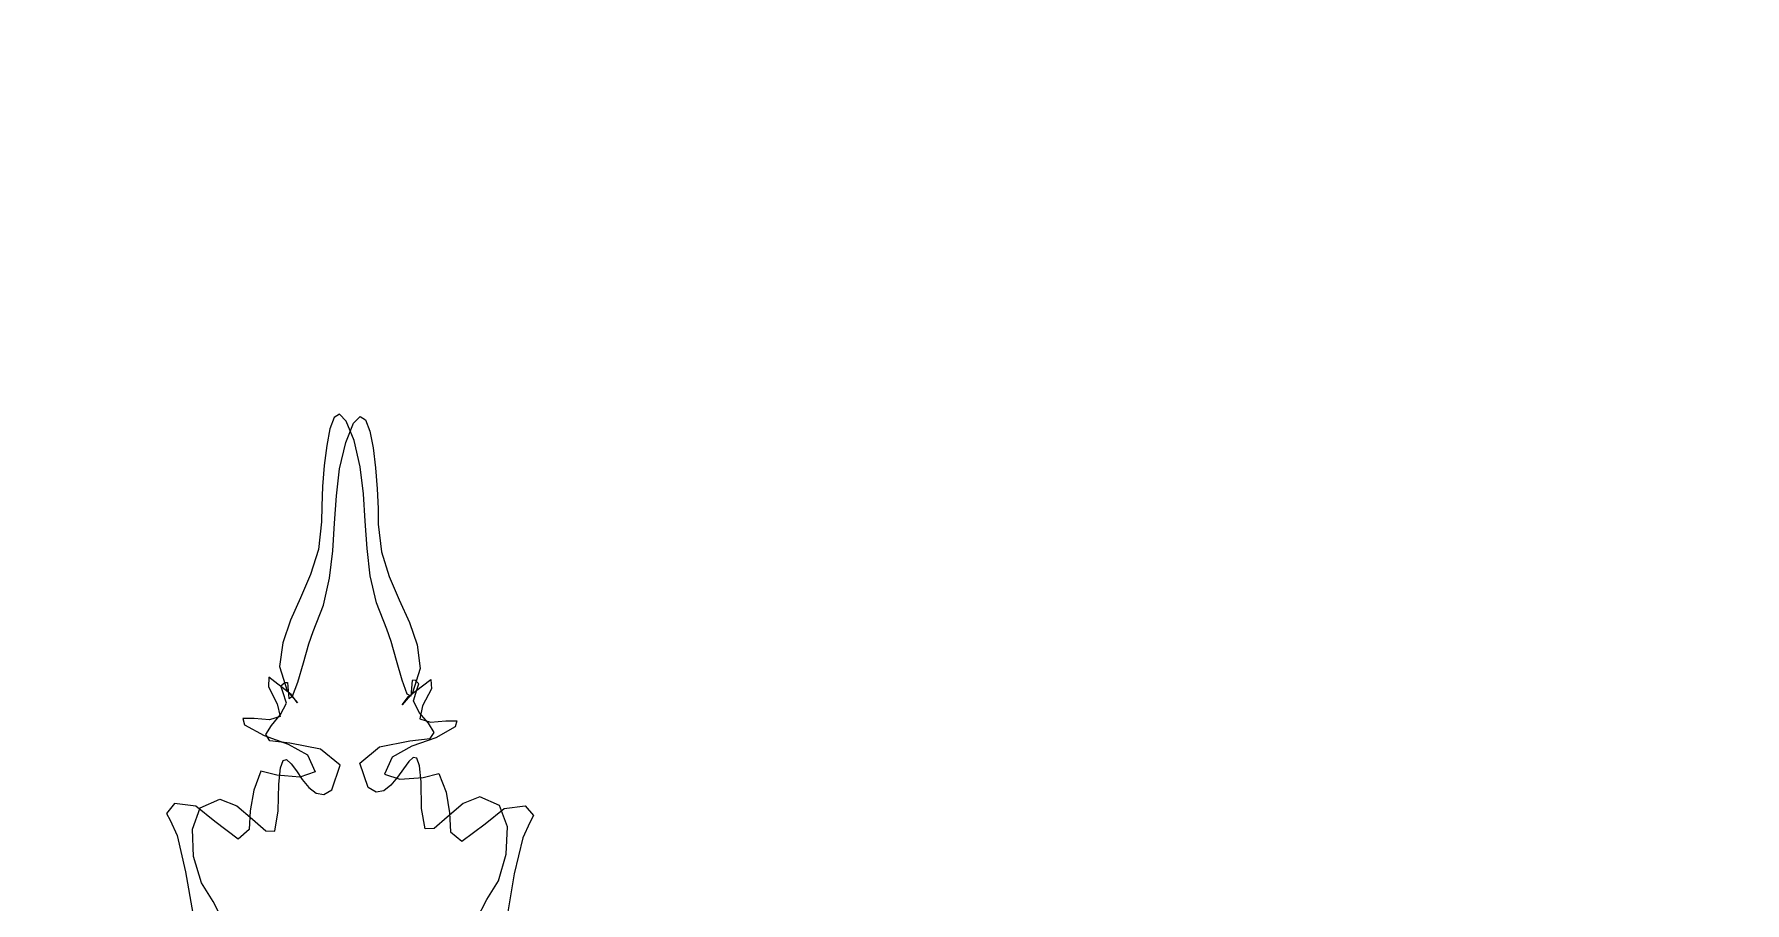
# Model space of a CAD drawing. Header units: centimetres. Extents: x -377343 to 693706, y 194584 to 813780.
# Drawn here: x 194837.5 to 194920.2, y 498111 to 498153 of the extents above; entities that cross this region are included whole.
import ezdxf

# ---------------------------------------------------------------- set-up
doc = ezdxf.new("R2010")
doc.units = ezdxf.units.CM
doc.layers.add('Layer1', color=7, linetype='Continuous')
doc.layers.add('PIPA', color=11, linetype='Continuous')

msp = doc.modelspace()

# ---------------------------------------------------------------- linework, layer by layer
at = {"layer": 'Layer1'}
for p, q in [((194851.986, 498134.489), (194851.778, 498133.946)), ((194851.986, 498134.489), (194851.778, 498133.946)), ((194852.247, 498134.651), (194851.986, 498134.489)), ((194852.247, 498134.651), (194851.986, 498134.489)), ((194852.565, 498134.32), (194852.247, 498134.651)), ((194852.565, 498134.32), (194852.247, 498134.651)), ((194852.541, 498133.278), (194852.921, 498134.214)), ((194852.541, 498133.278), (194852.921, 498134.214)), ((194852.946, 498133.384), (194852.565, 498134.32)), ((194852.946, 498133.384), (194852.565, 498134.32)), ((194852.921, 498134.214), (194853.239, 498134.545)), ((194852.921, 498134.214), (194853.239, 498134.545)), ((194853.239, 498134.545), (194853.5, 498134.383)), ((194853.239, 498134.545), (194853.5, 498134.383)), ((194853.5, 498134.383), (194853.708, 498133.84)), ((194853.5, 498134.383), (194853.708, 498133.84)), ((194851.778, 498133.946), (194851.619, 498133.135)), ((194851.778, 498133.946), (194851.619, 498133.135)), ((194853.24, 498132.111), (194852.946, 498133.384)), ((194853.24, 498132.111), (194852.946, 498133.384)), ((194853.708, 498133.84), (194853.868, 498133.029)), ((194853.708, 498133.84), (194853.868, 498133.029)), ((194851.619, 498133.135), (194851.503, 498132.166)), ((194851.619, 498133.135), (194851.503, 498132.166)), ((194852.247, 498132.005), (194852.541, 498133.278)), ((194852.247, 498132.005), (194852.541, 498133.278)), ((194853.868, 498133.029), (194853.984, 498132.06)), ((194853.868, 498133.029), (194853.984, 498132.06)), ((194851.503, 498132.166), (194851.425, 498131.154)), ((194851.503, 498132.166), (194851.425, 498131.154)), ((194852.09, 498130.702), (194852.247, 498132.005)), ((194852.09, 498130.702), (194852.247, 498132.005)), ((194853.396, 498130.808), (194853.24, 498132.111)), ((194853.396, 498130.808), (194853.24, 498132.111)), ((194853.984, 498132.06), (194854.061, 498131.048)), ((194853.984, 498132.06), (194854.061, 498131.048)), ((194851.425, 498131.154), (194851.382, 498130.208)), ((194851.425, 498131.154), (194851.382, 498130.208)), ((194853.483, 498129.487), (194853.396, 498130.808)), ((194853.483, 498129.487), (194853.396, 498130.808)), ((194854.061, 498131.048), (194854.104, 498130.102)), ((194854.061, 498131.048), (194854.104, 498130.102)), ((194851.382, 498130.208), (194851.369, 498129.443)), ((194851.382, 498130.208), (194851.369, 498129.443)), ((194852.003, 498129.381), (194852.09, 498130.702)), ((194852.003, 498129.381), (194852.09, 498130.702)), ((194854.104, 498130.102), (194854.117, 498129.337)), ((194854.104, 498130.102), (194854.117, 498129.337)), ((194851.369, 498129.443), (194851.219, 498128.113)), ((194851.369, 498129.443), (194851.219, 498128.113)), ((194851.916, 498128.054), (194852.003, 498129.381)), ((194851.916, 498128.054), (194852.003, 498129.381)), ((194853.571, 498128.16), (194853.483, 498129.487)), ((194853.571, 498128.16), (194853.483, 498129.487)), ((194854.117, 498129.337), (194854.268, 498128.007)), ((194854.117, 498129.337), (194854.268, 498128.007)), ((194851.219, 498128.113), (194850.844, 498126.907)), ((194851.219, 498128.113), (194850.844, 498126.907)), ((194851.76, 498126.734), (194851.916, 498128.054)), ((194851.76, 498126.734), (194851.916, 498128.054)), ((194853.727, 498126.84), (194853.571, 498128.16)), ((194853.727, 498126.84), (194853.571, 498128.16)), ((194854.268, 498128.007), (194854.643, 498126.801)), ((194854.268, 498128.007), (194854.643, 498126.801)), ((194850.844, 498126.907), (194850.356, 498125.783)), ((194850.844, 498126.907), (194850.356, 498125.783)), ((194851.465, 498125.431), (194851.76, 498126.734)), ((194851.465, 498125.431), (194851.76, 498126.734)), ((194854.021, 498125.537), (194853.727, 498126.84)), ((194854.021, 498125.537), (194853.727, 498126.84)), ((194854.643, 498126.801), (194855.131, 498125.677)), ((194854.643, 498126.801), (194855.131, 498125.677)), ((194850.356, 498125.783), (194849.868, 498124.697)), ((194850.356, 498125.783), (194849.868, 498124.697)), ((194850.964, 498124.157), (194851.465, 498125.431)), ((194850.964, 498124.157), (194851.465, 498125.431)), ((194854.522, 498124.263), (194854.021, 498125.537)), ((194854.522, 498124.263), (194854.021, 498125.537)), ((194855.131, 498125.677), (194855.619, 498124.591)), ((194855.131, 498125.677), (194855.619, 498124.591)), ((194849.868, 498124.697), (194849.492, 498123.604)), ((194849.868, 498124.697), (194849.492, 498123.604)), ((194854.731, 498123.665), (194854.522, 498124.263)), ((194854.731, 498123.665), (194854.522, 498124.263)), ((194855.619, 498124.591), (194855.994, 498123.498)), ((194855.619, 498124.591), (194855.994, 498123.498)), ((194849.492, 498123.604), (194849.342, 498122.461)), ((194849.492, 498123.604), (194849.342, 498122.461)), ((194850.493, 498122.639), (194850.755, 498123.559)), ((194850.493, 498122.639), (194850.755, 498123.559)), ((194850.755, 498123.559), (194850.964, 498124.157)), ((194850.755, 498123.559), (194850.964, 498124.157)), ((194854.993, 498122.745), (194854.731, 498123.665)), ((194854.993, 498122.745), (194854.731, 498123.665)), ((194855.994, 498123.498), (194856.144, 498122.355)), ((194855.994, 498123.498), (194856.144, 498122.355)), ((194850.218, 498121.694), (194850.493, 498122.639)), ((194850.218, 498121.694), (194850.493, 498122.639)), ((194855.268, 498121.8), (194854.993, 498122.745)), ((194855.268, 498121.8), (194854.993, 498122.745)), ((194848.829, 498121.944), (194848.804, 498121.477)), ((194848.829, 498121.944), (194848.804, 498121.477)), ((194849.905, 498121.11), (194848.829, 498121.944)), ((194849.905, 498121.11), (194848.829, 498121.944)), ((194849.342, 498122.461), (194849.713, 498121.285)), ((194849.342, 498122.461), (194849.713, 498121.285)), ((194855.515, 498121.127), (194855.268, 498121.8)), ((194855.515, 498121.127), (194855.268, 498121.8)), ((194855.581, 498121.004), (194856.657, 498121.838)), ((194855.581, 498121.004), (194856.657, 498121.838)), ((194855.761, 498121.786), (194855.692, 498121.023)), ((194855.761, 498121.786), (194855.692, 498121.023)), ((194855.894, 498121.794), (194855.761, 498121.786)), ((194855.894, 498121.794), (194855.761, 498121.786)), ((194856.144, 498122.355), (194855.773, 498121.179)), ((194856.144, 498122.355), (194855.773, 498121.179)), ((194856.078, 498121.627), (194855.894, 498121.794)), ((194856.078, 498121.627), (194855.894, 498121.794)), ((194856.657, 498121.838), (194856.682, 498121.371)), ((194856.657, 498121.838), (194856.682, 498121.371)), ((194848.804, 498121.477), (194849.23, 498120.66)), ((194848.804, 498121.477), (194849.23, 498120.66)), ((194849.409, 498121.521), (194849.592, 498121.688)), ((194849.409, 498121.521), (194849.592, 498121.688)), ((194849.5, 498121.229), (194849.409, 498121.521)), ((194849.5, 498121.229), (194849.409, 498121.521)), ((194849.674, 498120.694), (194849.5, 498121.229)), ((194849.674, 498120.694), (194849.5, 498121.229)), ((194849.592, 498121.688), (194849.726, 498121.68)), ((194849.592, 498121.688), (194849.726, 498121.68)), ((194849.713, 498121.285), (194850.21, 498120.71)), ((194849.713, 498121.285), (194850.21, 498120.71)), ((194849.726, 498121.68), (194849.794, 498120.917)), ((194849.726, 498121.68), (194849.794, 498120.917)), ((194849.794, 498120.917), (194849.972, 498121.021)), ((194849.794, 498120.917), (194849.972, 498121.021)), ((194850.21, 498120.71), (194849.905, 498121.11)), ((194850.21, 498120.71), (194849.905, 498121.11)), ((194849.972, 498121.021), (194850.218, 498121.694)), ((194849.972, 498121.021), (194850.218, 498121.694)), ((194855.773, 498121.179), (194855.277, 498120.604)), ((194855.773, 498121.179), (194855.277, 498120.604)), ((194855.277, 498120.604), (194855.581, 498121.004)), ((194855.277, 498120.604), (194855.581, 498121.004)), ((194855.692, 498121.023), (194855.515, 498121.127)), ((194855.692, 498121.023), (194855.515, 498121.127)), ((194855.812, 498120.8), (194855.986, 498121.335)), ((194855.812, 498120.8), (194855.986, 498121.335)), ((194855.986, 498121.335), (194856.078, 498121.627)), ((194855.986, 498121.335), (194856.078, 498121.627)), ((194856.682, 498121.371), (194856.257, 498120.554)), ((194856.682, 498121.371), (194856.257, 498120.554)), ((194848.952, 498119.611), (194849.388, 498120.137)), ((194848.952, 498119.611), (194849.388, 498120.137)), ((194849.23, 498120.66), (194849.368, 498120.035)), ((194849.23, 498120.66), (194849.368, 498120.035)), ((194849.388, 498120.137), (194849.674, 498120.694)), ((194849.388, 498120.137), (194849.674, 498120.694)), ((194856.099, 498120.243), (194855.812, 498120.8)), ((194856.099, 498120.243), (194855.812, 498120.8)), ((194856.535, 498119.717), (194856.099, 498120.243)), ((194856.535, 498119.717), (194856.099, 498120.243)), ((194856.257, 498120.554), (194856.118, 498119.929)), ((194856.257, 498120.554), (194856.118, 498119.929)), ((194848.111, 498119.938), (194847.568, 498119.946)), ((194847.568, 498119.946), (194847.653, 498119.646)), ((194848.111, 498119.938), (194847.568, 498119.946)), ((194847.568, 498119.946), (194847.653, 498119.646)), ((194847.653, 498119.646), (194848.591, 498119.117)), ((194847.653, 498119.646), (194848.591, 498119.117)), ((194848.853, 498119.881), (194848.111, 498119.938)), ((194848.853, 498119.881), (194848.111, 498119.938)), ((194848.675, 498119.169), (194848.952, 498119.611)), ((194848.675, 498119.169), (194848.952, 498119.611)), ((194849.368, 498120.035), (194848.853, 498119.881)), ((194849.368, 498120.035), (194848.853, 498119.881)), ((194856.118, 498119.929), (194856.633, 498119.775)), ((194856.118, 498119.929), (194856.633, 498119.775)), ((194856.812, 498119.275), (194856.535, 498119.717)), ((194856.812, 498119.275), (194856.535, 498119.717)), ((194856.619, 498118.971), (194856.812, 498119.275)), ((194856.619, 498118.971), (194856.812, 498119.275)), ((194856.633, 498119.775), (194857.376, 498119.832)), ((194856.633, 498119.775), (194857.376, 498119.832)), ((194857.833, 498119.54), (194856.895, 498119.011)), ((194857.833, 498119.54), (194856.895, 498119.011)), ((194857.376, 498119.832), (194857.918, 498119.84)), ((194857.376, 498119.832), (194857.918, 498119.84)), ((194857.918, 498119.84), (194857.833, 498119.54)), ((194857.918, 498119.84), (194857.833, 498119.54)), ((194848.591, 498119.117), (194849.755, 498118.712)), ((194848.591, 498119.117), (194849.755, 498118.712)), ((194848.867, 498118.865), (194848.675, 498119.169)), ((194848.867, 498118.865), (194848.675, 498119.169)), ((194849.838, 498118.752), (194848.867, 498118.865)), ((194849.838, 498118.752), (194848.867, 498118.865)), ((194849.755, 498118.712), (194850.693, 498118.182)), ((194849.755, 498118.712), (194850.693, 498118.182)), ((194851.315, 498118.468), (194849.838, 498118.752)), ((194851.315, 498118.468), (194849.838, 498118.752)), ((194852.266, 498117.684), (194851.315, 498118.468)), ((194852.266, 498117.684), (194851.315, 498118.468)), ((194853.221, 498117.79), (194854.172, 498118.574)), ((194853.221, 498117.79), (194854.172, 498118.574)), ((194854.172, 498118.574), (194855.648, 498118.858)), ((194854.172, 498118.574), (194855.648, 498118.858)), ((194855.731, 498118.606), (194854.793, 498118.076)), ((194855.731, 498118.606), (194854.793, 498118.076)), ((194855.648, 498118.858), (194856.619, 498118.971)), ((194855.648, 498118.858), (194856.619, 498118.971)), ((194856.895, 498119.011), (194855.731, 498118.606)), ((194856.895, 498119.011), (194855.731, 498118.606)), ((194849.382, 498117.553), (194849.511, 498117.919)), ((194849.382, 498117.553), (194849.511, 498117.919)), ((194849.511, 498117.919), (194849.684, 498117.959)), ((194849.511, 498117.919), (194849.684, 498117.959)), ((194849.684, 498117.959), (194849.899, 498117.759)), ((194849.684, 498117.959), (194849.899, 498117.759)), ((194849.899, 498117.759), (194850.152, 498117.41)), ((194849.899, 498117.759), (194850.152, 498117.41)), ((194850.693, 498118.182), (194851.07, 498117.362)), ((194850.693, 498118.182), (194851.07, 498117.362)), ((194851.865, 498116.5), (194852.266, 498117.684)), ((194851.865, 498116.5), (194852.266, 498117.684)), ((194853.621, 498116.606), (194853.221, 498117.79)), ((194853.621, 498116.606), (194853.221, 498117.79)), ((194854.793, 498118.076), (194854.416, 498117.256)), ((194854.793, 498118.076), (194854.416, 498117.256)), ((194855.587, 498117.865), (194855.334, 498117.516)), ((194855.587, 498117.865), (194855.334, 498117.516)), ((194855.802, 498118.065), (194855.587, 498117.865)), ((194855.802, 498118.065), (194855.587, 498117.865)), ((194855.976, 498118.025), (194855.802, 498118.065)), ((194855.976, 498118.025), (194855.802, 498118.065)), ((194856.104, 498117.659), (194855.976, 498118.025)), ((194856.104, 498117.659), (194855.976, 498118.025)), ((194856.184, 498116.877), (194856.104, 498117.659)), ((194856.184, 498116.877), (194856.104, 498117.659)), ((194848.441, 498117.394), (194848.095, 498116.489)), ((194848.441, 498117.394), (194848.095, 498116.489)), ((194849.205, 498117.201), (194848.441, 498117.394)), ((194849.205, 498117.201), (194848.441, 498117.394)), ((194850.327, 498117.113), (194849.205, 498117.201)), ((194850.327, 498117.113), (194849.205, 498117.201)), ((194849.275, 498115.486), (194849.303, 498116.771)), ((194849.275, 498115.486), (194849.303, 498116.771)), ((194849.303, 498116.771), (194849.382, 498117.553)), ((194849.303, 498116.771), (194849.382, 498117.553)), ((194850.152, 498117.41), (194850.44, 498116.998)), ((194850.152, 498117.41), (194850.44, 498116.998)), ((194851.07, 498117.362), (194850.327, 498117.113)), ((194851.07, 498117.362), (194850.327, 498117.113)), ((194850.44, 498116.998), (194850.759, 498116.613)), ((194850.44, 498116.998), (194850.759, 498116.613)), ((194854.416, 498117.256), (194855.159, 498117.007)), ((194854.416, 498117.256), (194855.159, 498117.007)), ((194855.046, 498117.104), (194854.728, 498116.719)), ((194855.046, 498117.104), (194854.728, 498116.719)), ((194855.334, 498117.516), (194855.046, 498117.104)), ((194855.334, 498117.516), (194855.046, 498117.104)), ((194855.159, 498117.007), (194856.282, 498117.095)), ((194855.159, 498117.007), (194856.282, 498117.095)), ((194856.211, 498115.592), (194856.184, 498116.877)), ((194856.211, 498115.592), (194856.184, 498116.877)), ((194856.282, 498117.095), (194857.045, 498117.288)), ((194856.282, 498117.095), (194857.045, 498117.288)), ((194857.045, 498117.288), (194857.391, 498116.383)), ((194857.045, 498117.288), (194857.391, 498116.383)), ((194845.506, 498115.631), (194846.46, 498116.049)), ((194845.506, 498115.631), (194846.46, 498116.049)), ((194846.46, 498116.049), (194847.272, 498115.731)), ((194846.46, 498116.049), (194847.272, 498115.731)), ((194848.095, 498116.489), (194847.924, 498115.484)), ((194848.095, 498116.489), (194847.924, 498115.484)), ((194850.759, 498116.613), (194851.105, 498116.343)), ((194850.759, 498116.613), (194851.105, 498116.343)), ((194851.105, 498116.343), (194851.475, 498116.276)), ((194851.105, 498116.343), (194851.475, 498116.276)), ((194851.475, 498116.276), (194851.865, 498116.5)), ((194851.475, 498116.276), (194851.865, 498116.5)), ((194854.011, 498116.382), (194853.621, 498116.606)), ((194854.011, 498116.382), (194853.621, 498116.606)), ((194854.381, 498116.449), (194854.011, 498116.382)), ((194854.381, 498116.449), (194854.011, 498116.382)), ((194854.728, 498116.719), (194854.381, 498116.449)), ((194854.728, 498116.719), (194854.381, 498116.449)), ((194857.391, 498116.383), (194857.562, 498115.378)), ((194857.391, 498116.383), (194857.562, 498115.378)), ((194859.026, 498116.155), (194858.215, 498115.837)), ((194859.026, 498116.155), (194858.215, 498115.837)), ((194859.98, 498115.737), (194859.026, 498116.155)), ((194859.98, 498115.737), (194859.026, 498116.155)), ((194844.267, 498115.83), (194843.87, 498115.355)), ((194844.267, 498115.83), (194843.87, 498115.355)), ((194843.87, 498115.355), (194844.05, 498115.029)), ((194843.87, 498115.355), (194844.05, 498115.029)), ((194845.288, 498115.705), (194844.267, 498115.83)), ((194845.288, 498115.705), (194844.267, 498115.83)), ((194845.125, 498114.597), (194845.506, 498115.631)), ((194845.125, 498114.597), (194845.506, 498115.631)), ((194846.21, 498114.963), (194845.288, 498115.705)), ((194846.21, 498114.963), (194845.288, 498115.705)), ((194847.272, 498115.731), (194848.035, 498115.073)), ((194847.272, 498115.731), (194848.035, 498115.073)), ((194847.924, 498115.484), (194847.878, 498114.579)), ((194847.924, 498115.484), (194847.878, 498114.579)), ((194849.112, 498114.507), (194849.275, 498115.486)), ((194849.112, 498114.507), (194849.275, 498115.486)), ((194856.374, 498114.613), (194856.211, 498115.592)), ((194856.374, 498114.613), (194856.211, 498115.592)), ((194857.452, 498115.179), (194856.813, 498114.623)), ((194857.452, 498115.179), (194856.813, 498114.623)), ((194858.215, 498115.837), (194857.452, 498115.179)), ((194858.215, 498115.837), (194857.452, 498115.179)), ((194857.562, 498115.378), (194857.608, 498114.473)), ((194857.562, 498115.378), (194857.608, 498114.473)), ((194859.276, 498114.857), (194860.198, 498115.599)), ((194859.276, 498114.857), (194860.198, 498115.599)), ((194860.361, 498114.703), (194859.98, 498115.737)), ((194860.361, 498114.703), (194859.98, 498115.737)), ((194860.198, 498115.599), (194861.22, 498115.724)), ((194860.198, 498115.599), (194861.22, 498115.724)), ((194861.22, 498115.724), (194861.616, 498115.249)), ((194861.22, 498115.724), (194861.616, 498115.249)), ((194861.616, 498115.249), (194861.437, 498114.923)), ((194861.616, 498115.249), (194861.437, 498114.923)), ((194844.05, 498115.029), (194844.386, 498114.285)), ((194844.05, 498115.029), (194844.386, 498114.285)), ((194844.386, 498114.285), (194844.796, 498112.538)), ((194844.386, 498114.285), (194844.796, 498112.538)), ((194845.187, 498113.277), (194845.125, 498114.597)), ((194845.187, 498113.277), (194845.125, 498114.597)), ((194847.332, 498114.12), (194846.21, 498114.963)), ((194847.332, 498114.12), (194846.21, 498114.963)), ((194847.878, 498114.579), (194847.332, 498114.12)), ((194847.878, 498114.579), (194847.332, 498114.12)), ((194848.035, 498115.073), (194848.674, 498114.517)), ((194848.035, 498115.073), (194848.674, 498114.517)), ((194848.674, 498114.517), (194849.112, 498114.507)), ((194848.674, 498114.517), (194849.112, 498114.507)), ((194856.813, 498114.623), (194856.374, 498114.613)), ((194856.813, 498114.623), (194856.374, 498114.613)), ((194857.608, 498114.473), (194858.155, 498114.014)), ((194857.608, 498114.473), (194858.155, 498114.014)), ((194858.155, 498114.014), (194859.276, 498114.857)), ((194858.155, 498114.014), (194859.276, 498114.857)), ((194860.299, 498113.383), (194860.361, 498114.703)), ((194860.299, 498113.383), (194860.361, 498114.703)), ((194861.437, 498114.923), (194861.101, 498114.179)), ((194861.437, 498114.923), (194861.101, 498114.179)), ((194861.101, 498114.179), (194860.691, 498112.432)), ((194861.101, 498114.179), (194860.691, 498112.432)), ((194845.563, 498111.999), (194845.187, 498113.277)), ((194845.563, 498111.999), (194845.187, 498113.277)), ((194859.924, 498112.105), (194860.299, 498113.383)), ((194859.924, 498112.105), (194860.299, 498113.383)), ((194844.796, 498112.538), (194845.142, 498110.516)), ((194844.796, 498112.538), (194845.142, 498110.516)), ((194846.122, 498111.095), (194845.563, 498111.999)), ((194846.122, 498111.095), (194845.563, 498111.999)), ((194859.364, 498111.201), (194859.924, 498112.105)), ((194859.364, 498111.201), (194859.924, 498112.105)), ((194860.691, 498112.432), (194860.344, 498110.41)), ((194860.691, 498112.432), (194860.344, 498110.41)), ((194846.623, 498110.127), (194846.122, 498111.095)), ((194846.623, 498110.127), (194846.122, 498111.095)), ((194858.864, 498110.233), (194859.364, 498111.201)), ((194858.864, 498110.233), (194859.364, 498111.201))]:
    msp.add_line(p, q, dxfattribs=at)
at = {"layer": 'PIPA', "lineweight": 35, "extrusion": (0, 0.816497, 0.57735), "elevation": 193451.324}
msp.add_lwpolyline([(-421704.212, -325591.681), (-159560.265, -63447.734), (377343.333, -600351.331), (-158232.47, -1135927.133), (-693706.405, -600453.199), (-454216.825, -360963.619)], dxfattribs=at)

doc.saveas('drawing.dxf')
